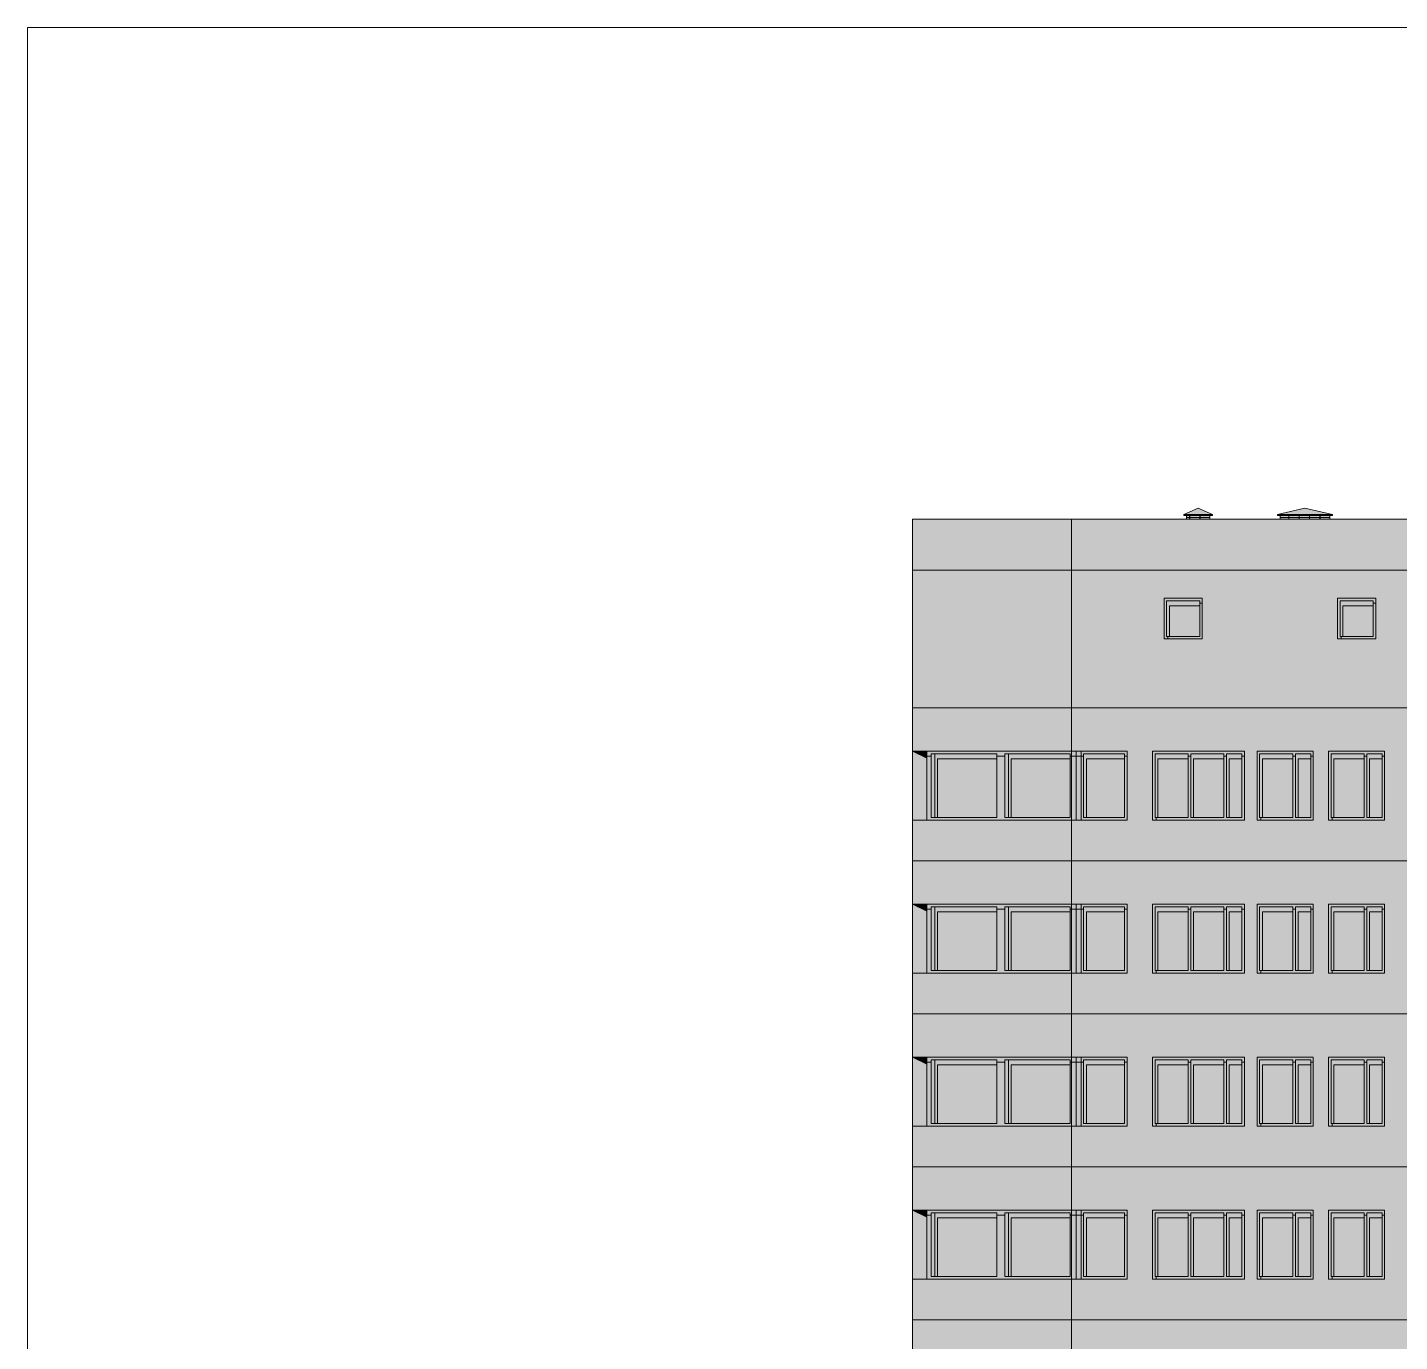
# Model space of a CAD drawing. Header units: millimetres. Extents: x 145836 to 266027, y 108786 to 206069.
# Drawn here: x 145836 to 159283, y 193187 to 206069 of the extents above; entities that cross this region are included whole.
import ezdxf

# ---------------------------------------------------------------- set-up
doc = ezdxf.new("R2010")
doc.units = ezdxf.units.MM
doc.layers.get('0').update_dxf_attribs({"color": 250})
doc.layers.add('hatch1', color=7, linetype='Continuous')

msp = doc.modelspace()

# ---------------------------------------------------------------- hatches: boundary and pattern name
at = {"lineweight": 13}
for color, points in [(253, [(157170, 201294), (157450, 201294), (157310, 201358)]), (253, [(158625, 201293), (158355, 201358), (158088, 201293)]), (253, [(156975, 200474), (156975, 200074), (157012, 200074), (157012, 200099), (157000, 200099), (157000, 200449), (157325, 200449), (157325, 200424), (157350, 200424), (157350, 200474)]), (255, [(157350, 200424), (157325, 200424), (157325, 200099), (157012, 200099), (157012, 200074), (157350, 200074)]), (253, [(158675, 200474), (158675, 200074), (158712, 200074), (158712, 200099), (158700, 200099), (158700, 200449), (159025, 200449), (159025, 200424), (159050, 200424), (159050, 200474)]), (255, [(159025, 200099), (158712, 200099), (158712, 200074), (159050, 200074), (159050, 200424), (159025, 200424)]), (253, [(154694, 198949), (155335, 198949), (155335, 198924), (155414, 198924), (155414, 198949), (156056, 198949), (156056, 198924), (156113, 198924), (156113, 198974), (154650, 198974), (154650, 198924), (154694, 198924)]), (255, [(154650, 198299), (156113, 198299), (156113, 198924), (156056, 198924), (156056, 198324), (155414, 198324), (155414, 198924), (155335, 198924), (155335, 198324), (154694, 198324), (154694, 198924), (154650, 198924)]), (253, [(154694, 197449), (155335, 197449), (155335, 197424), (155414, 197424), (155414, 197449), (156056, 197449), (156056, 197424), (156113, 197424), (156113, 197474), (154650, 197474), (154650, 197424), (154694, 197424)]), (255, [(154650, 196799), (156113, 196799), (156113, 197424), (156056, 197424), (156056, 196824), (155414, 196824), (155414, 197424), (155335, 197424), (155335, 196824), (154694, 196824), (154694, 197424), (154650, 197424)]), (253, [(154694, 195949), (155335, 195949), (155335, 195924), (155414, 195924), (155414, 195949), (156056, 195949), (156056, 195924), (156113, 195924), (156113, 195974), (154650, 195974), (154650, 195924), (154694, 195924)]), (255, [(154650, 195299), (156113, 195299), (156113, 195924), (156056, 195924), (156056, 195324), (155414, 195324), (155414, 195924), (155335, 195924), (155335, 195324), (154694, 195324), (154694, 195924), (154650, 195924)]), (253, [(154694, 194449), (155335, 194449), (155335, 194424), (155414, 194424), (155414, 194449), (156056, 194449), (156056, 194424), (156113, 194424), (156113, 194474), (154650, 194474), (154650, 194424), (154694, 194424)]), (255, [(154650, 193799), (156113, 193799), (156113, 194424), (156056, 194424), (156056, 193824), (155414, 193824), (155414, 194424), (155335, 194424), (155335, 193824), (154694, 193824), (154694, 194424), (154650, 194424)])]:
    msp.add_hatch(color=color, dxfattribs=at).paths.add_polyline_path(points)
at = {"lineweight": 13, "true_color": 0x787878}
h = msp.add_hatch(color=8, dxfattribs=at)
h.paths.add_polyline_path([(157170, 201294), (157170, 201284), (157450, 201284), (157450, 201294)])
h.paths.add_polyline_path([(157199, 201264), (157195, 201267), (157195, 201249), (157425, 201249), (157425, 201264)])
at = {"lineweight": 13, "true_color": 0x5c5c5c}
for points in [[(157425, 201284), (157195, 201284), (157195, 201267), (157199, 201264), (157425, 201264)], [(158600, 201264), (158600, 201284), (158113, 201284), (158113, 201267), (158117, 201264)], [(154650, 198974), (154510, 198974), (154650, 198905)], [(154650, 197474), (154510, 197474), (154650, 197405)], [(154650, 195974), (154510, 195974), (154650, 195905)], [(154650, 194474), (154510, 194474), (154650, 194405)]]:
    msp.add_hatch(color=251, dxfattribs=at).paths.add_polyline_path(points)
at = {"lineweight": 13}
h = msp.add_hatch(dxfattribs=at)
h.set_pattern_fill('AR-B816C', color=256, scale=0.25, style=0)
h.set_pattern_definition([(0, (-4925.655, 265905.47), (50.8, 50.8), [99.21875, -2.38125]), (0, (-4976.455, 265907.853), (50.8, 50.8), [99.21875, -2.38125]), (90, (-4925.655, 265905.47), (-50.8, 50.8), [-53.18125, 48.41875]), (90, (-4928.036, 265905.47), (-50.8, 50.8), [-53.18125, 48.41875])])
h.paths.add_polyline_path([(157425, 201284), (157195, 201284), (157195, 201267), (157199, 201264), (157425, 201264)])
h.paths.add_polyline_path([(157425, 201264), (157199, 201264), (157195, 201267), (157195, 201249), (157425, 201249)])
at = {"lineweight": 13, "true_color": 0x787878}
for points in [[(158625, 201293), (158088, 201293), (158088, 201284), (158625, 201284)], [(158600, 201264), (158117, 201264), (158113, 201267), (158113, 201249), (158600, 201249)], [(154650, 198974), (154510, 198974), (154510, 198299), (154650, 198299)], [(154650, 197474), (154510, 197474), (154510, 196799), (154650, 196799)], [(154650, 195974), (154510, 195974), (154510, 195299), (154650, 195299)], [(154650, 194474), (154510, 194474), (154510, 193799), (154650, 193799)]]:
    msp.add_hatch(color=8, dxfattribs=at).paths.add_polyline_path(points)
at = {"lineweight": 13}
h = msp.add_hatch(dxfattribs=at)
h.set_pattern_fill('AR-B816C', color=256, scale=0.25, style=0)
h.set_pattern_definition([(0, (-9339.62, 265101.4), (50.8, 50.8), [99.21875, -2.38125]), (0, (-9390.42, 265103.78), (50.8, 50.8), [99.21875, -2.38125]), (90, (-9339.62, 265101.4), (-50.8, 50.8), [-53.18125, 48.41875]), (90, (-9342, 265101.4), (-50.8, 50.8), [-53.18125, 48.41875])])
h.paths.add_polyline_path([(158600, 201284), (158113, 201284), (158113, 201267), (158117, 201264), (158600, 201264)])
h.paths.add_polyline_path([(158600, 201264), (158117, 201264), (158113, 201267), (158113, 201249), (158600, 201249)])
at = {"lineweight": 13, "true_color": 0x5c6d75}
for points in [[(157325, 200399), (157325, 200449), (157000, 200449), (157000, 200099), (157027, 200099), (157027, 200399)], [(158700, 200449), (158700, 200099), (158727, 200099), (158727, 200399), (159025, 200399), (159025, 200449)], [(155335, 198899), (155335, 198949), (154729, 198949), (154729, 198324), (154756, 198324), (154756, 198899)], [(155335, 197399), (155335, 197449), (154729, 197449), (154729, 196824), (154756, 196824), (154756, 197399)], [(155335, 195899), (155335, 195949), (154729, 195949), (154729, 195324), (154756, 195324), (154756, 195899)], [(155335, 194399), (155335, 194449), (154729, 194449), (154729, 193824), (154756, 193824), (154756, 194399)]]:
    msp.add_hatch(color=147, dxfattribs=at).paths.add_polyline_path(points)
at = {"lineweight": 13, "true_color": 0x70858f}
h = msp.add_hatch(color=8, dxfattribs=at)
h.paths.add_polyline_path([(158727, 200399), (158727, 200099), (159025, 200099), (159025, 200399)])
h.paths.add_polyline_path([(157027, 200399), (157027, 200099), (157325, 200099), (157325, 200399)])
at = {"lineweight": 13, "true_color": 0x787878}
h = msp.add_hatch(color=8, dxfattribs=at)
h.paths.add_polyline_path([(154729, 198949), (154694, 198949), (154694, 198324), (154729, 198324)])
h.paths.add_polyline_path([(155450, 198949), (155414, 198949), (155414, 198324), (155450, 198324)])
at = {"lineweight": 13, "true_color": 0x70858f}
h = msp.add_hatch(color=8, dxfattribs=at)
h.paths.add_polyline_path([(154756, 198899), (154756, 198324), (155335, 198324), (155335, 198899)])
h.paths.add_polyline_path([(155477, 198324), (156056, 198324), (156056, 198899), (155477, 198899)])
at = {"lineweight": 13, "true_color": 0x5c6d75}
h = msp.add_hatch(color=147, dxfattribs=at)
h.paths.add_polyline_path([(156587, 198899), (156587, 198949), (156187, 198949), (156187, 198324), (156214, 198324), (156214, 198899)])
h.paths.add_polyline_path([(156056, 198899), (156056, 198949), (155450, 198949), (155450, 198324), (155477, 198324), (155477, 198899)])
at = {"lineweight": 13}
h = msp.add_hatch(color=253, dxfattribs=at)
h.paths.add_polyline_path([(156113, 198974), (156113, 198924), (156162, 198924), (156162, 198974)])
h.paths.add_polyline_path([(156187, 198949), (156587, 198949), (156587, 198924), (156612, 198924), (156612, 198974), (156162, 198974), (156162, 198924), (156187, 198924)])
h = msp.add_hatch(color=255, dxfattribs=at)
h.paths.add_polyline_path([(156187, 198924), (156162, 198924), (156162, 198299), (156612, 198299), (156612, 198924), (156587, 198924), (156587, 198324), (156187, 198324)])
h.paths.add_polyline_path([(156162, 198924), (156113, 198924), (156113, 198299), (156162, 198299)])
at = {"lineweight": 13, "true_color": 0x70858f}
for points in [[(156587, 198899), (156214, 198899), (156214, 198324), (156587, 198324)], [(156587, 197399), (156214, 197399), (156214, 196824), (156587, 196824)], [(156587, 195899), (156214, 195899), (156214, 195324), (156587, 195324)], [(156587, 194399), (156214, 194399), (156214, 193824), (156587, 193824)]]:
    msp.add_hatch(color=8, dxfattribs=at).paths.add_polyline_path(points)
at = {"lineweight": 13}
h = msp.add_hatch(color=253, dxfattribs=at)
h.dxf.hatch_style = 1
h.paths.add_polyline_path([(157762, 198974), (156862, 198974), (156862, 198299), (156899, 198299), (156899, 198324), (156887, 198324), (156887, 198949), (157212, 198949), (157212, 198924), (157237, 198924), (157237, 198949), (157562, 198949), (157562, 198924), (157587, 198924), (157587, 198949), (157737, 198949), (157737, 198924), (157762, 198924)])
at = {"lineweight": 13, "true_color": 0x5c6d75}
h = msp.add_hatch(color=147, dxfattribs=at)
h.dxf.hatch_style = 1
h.paths.add_polyline_path([(157212, 198899), (157212, 198949), (156887, 198949), (156887, 198324), (156914, 198324), (156914, 198899)])
h.paths.add_polyline_path([(157562, 198899), (157562, 198949), (157237, 198949), (157237, 198324), (157264, 198324), (157264, 198899)])
h.paths.add_polyline_path([(157737, 198899), (157737, 198949), (157587, 198949), (157587, 198324), (157614, 198324), (157614, 198899)])
at = {"lineweight": 13}
h = msp.add_hatch(color=255, dxfattribs=at)
h.dxf.hatch_style = 1
h.paths.add_polyline_path([(157762, 198924), (157737, 198924), (157737, 198324), (157587, 198324), (157587, 198924), (157562, 198924), (157562, 198324), (157237, 198324), (157237, 198924), (157212, 198924), (157212, 198324), (156899, 198324), (156899, 198299), (157762, 198299)])
at = {"lineweight": 13, "true_color": 0x70858f}
h = msp.add_hatch(color=8, dxfattribs=at)
h.dxf.hatch_style = 1
h.paths.add_polyline_path([(157212, 198899), (156914, 198899), (156914, 198324), (157212, 198324)])
h.paths.add_polyline_path([(157264, 198324), (157562, 198324), (157562, 198899), (157264, 198899)])
h.paths.add_polyline_path([(157737, 198899), (157614, 198899), (157614, 198324), (157737, 198324)])
at = {"lineweight": 13}
h = msp.add_hatch(color=253, dxfattribs=at)
h.paths.add_polyline_path([(157887, 198299), (157924, 198299), (157924, 198324), (157912, 198324), (157912, 198949), (158237, 198949), (158237, 198924), (158262, 198924), (158262, 198949), (158412, 198949), (158412, 198924), (158437, 198924), (158437, 198974), (157887, 198974)])
h.paths.add_polyline_path([(158587, 198299), (158624, 198299), (158624, 198324), (158612, 198324), (158612, 198949), (158937, 198949), (158937, 198924), (158962, 198924), (158962, 198949), (159112, 198949), (159112, 198924), (159137, 198924), (159137, 198974), (158587, 198974)])
at = {"lineweight": 13, "true_color": 0x5c6d75}
h = msp.add_hatch(color=147, dxfattribs=at)
h.paths.add_polyline_path([(157912, 198949), (157912, 198324), (157939, 198324), (157939, 198899), (158237, 198899), (158237, 198949)])
h.paths.add_polyline_path([(158262, 198949), (158262, 198324), (158289, 198324), (158289, 198899), (158412, 198899), (158412, 198949)])
at = {"lineweight": 13}
h = msp.add_hatch(color=255, dxfattribs=at)
h.paths.add_polyline_path([(158412, 198324), (158262, 198324), (158262, 198924), (158237, 198924), (158237, 198324), (157924, 198324), (157924, 198299), (158437, 198299), (158437, 198924), (158412, 198924)])
h.paths.add_polyline_path([(159137, 198924), (159112, 198924), (159112, 198324), (158962, 198324), (158962, 198924), (158937, 198924), (158937, 198324), (158624, 198324), (158624, 198299), (159137, 198299)])
at = {"lineweight": 13, "true_color": 0x70858f}
h = msp.add_hatch(color=8, dxfattribs=at)
h.paths.add_polyline_path([(158937, 198899), (158639, 198899), (158639, 198324), (158937, 198324)])
h.paths.add_polyline_path([(158989, 198324), (159112, 198324), (159112, 198899), (158989, 198899)])
h.paths.add_polyline_path([(158412, 198899), (158289, 198899), (158289, 198324), (158412, 198324)])
h.paths.add_polyline_path([(158237, 198899), (157939, 198899), (157939, 198324), (158237, 198324)])
at = {"lineweight": 13, "true_color": 0x5c6d75}
h = msp.add_hatch(color=147, dxfattribs=at)
h.paths.add_polyline_path([(158937, 198899), (158937, 198949), (158612, 198949), (158612, 198324), (158639, 198324), (158639, 198899)])
h.paths.add_polyline_path([(159112, 198899), (159112, 198949), (158962, 198949), (158962, 198324), (158989, 198324), (158989, 198899)])
at = {"lineweight": 13, "true_color": 0x787878}
h = msp.add_hatch(color=8, dxfattribs=at)
h.paths.add_polyline_path([(154729, 197449), (154694, 197449), (154694, 196824), (154729, 196824)])
h.paths.add_polyline_path([(155450, 197449), (155414, 197449), (155414, 196824), (155450, 196824)])
at = {"lineweight": 13, "true_color": 0x5c6d75}
h = msp.add_hatch(color=147, dxfattribs=at)
h.paths.add_polyline_path([(156587, 197399), (156587, 197449), (156187, 197449), (156187, 196824), (156214, 196824), (156214, 197399)])
h.paths.add_polyline_path([(156056, 197399), (156056, 197449), (155450, 197449), (155450, 196824), (155477, 196824), (155477, 197399)])
at = {"lineweight": 13}
h = msp.add_hatch(color=253, dxfattribs=at)
h.paths.add_polyline_path([(156113, 197474), (156113, 197424), (156162, 197424), (156162, 197474)])
h.paths.add_polyline_path([(156187, 197449), (156587, 197449), (156587, 197424), (156612, 197424), (156612, 197474), (156162, 197474), (156162, 197424), (156187, 197424)])
h = msp.add_hatch(color=255, dxfattribs=at)
h.paths.add_polyline_path([(156187, 197424), (156162, 197424), (156162, 196799), (156612, 196799), (156612, 197424), (156587, 197424), (156587, 196824), (156187, 196824)])
h.paths.add_polyline_path([(156162, 197424), (156113, 197424), (156113, 196799), (156162, 196799)])
h = msp.add_hatch(color=253, dxfattribs=at)
h.dxf.hatch_style = 1
h.paths.add_polyline_path([(157762, 197474), (156862, 197474), (156862, 196799), (156899, 196799), (156899, 196824), (156887, 196824), (156887, 197449), (157212, 197449), (157212, 197424), (157237, 197424), (157237, 197449), (157562, 197449), (157562, 197424), (157587, 197424), (157587, 197449), (157737, 197449), (157737, 197424), (157762, 197424)])
at = {"lineweight": 13, "true_color": 0x5c6d75}
h = msp.add_hatch(color=147, dxfattribs=at)
h.dxf.hatch_style = 1
h.paths.add_polyline_path([(157212, 197399), (157212, 197449), (156887, 197449), (156887, 196824), (156914, 196824), (156914, 197399)])
h.paths.add_polyline_path([(157562, 197399), (157562, 197449), (157237, 197449), (157237, 196824), (157264, 196824), (157264, 197399)])
h.paths.add_polyline_path([(157737, 197399), (157737, 197449), (157587, 197449), (157587, 196824), (157614, 196824), (157614, 197399)])
at = {"lineweight": 13}
h = msp.add_hatch(color=255, dxfattribs=at)
h.dxf.hatch_style = 1
h.paths.add_polyline_path([(157762, 197424), (157737, 197424), (157737, 196824), (157587, 196824), (157587, 197424), (157562, 197424), (157562, 196824), (157237, 196824), (157237, 197424), (157212, 197424), (157212, 196824), (156899, 196824), (156899, 196799), (157762, 196799)])
h = msp.add_hatch(color=253, dxfattribs=at)
h.paths.add_polyline_path([(157887, 196799), (157924, 196799), (157924, 196824), (157912, 196824), (157912, 197449), (158237, 197449), (158237, 197424), (158262, 197424), (158262, 197449), (158412, 197449), (158412, 197424), (158437, 197424), (158437, 197474), (157887, 197474)])
h.paths.add_polyline_path([(158587, 196799), (158624, 196799), (158624, 196824), (158612, 196824), (158612, 197449), (158937, 197449), (158937, 197424), (158962, 197424), (158962, 197449), (159112, 197449), (159112, 197424), (159137, 197424), (159137, 197474), (158587, 197474)])
at = {"lineweight": 13, "true_color": 0x5c6d75}
h = msp.add_hatch(color=147, dxfattribs=at)
h.paths.add_polyline_path([(157912, 197449), (157912, 196824), (157939, 196824), (157939, 197399), (158237, 197399), (158237, 197449)])
h.paths.add_polyline_path([(158262, 197449), (158262, 196824), (158289, 196824), (158289, 197399), (158412, 197399), (158412, 197449)])
at = {"lineweight": 13}
h = msp.add_hatch(color=255, dxfattribs=at)
h.paths.add_polyline_path([(158412, 196824), (158262, 196824), (158262, 197424), (158237, 197424), (158237, 196824), (157924, 196824), (157924, 196799), (158437, 196799), (158437, 197424), (158412, 197424)])
h.paths.add_polyline_path([(159137, 197424), (159112, 197424), (159112, 196824), (158962, 196824), (158962, 197424), (158937, 197424), (158937, 196824), (158624, 196824), (158624, 196799), (159137, 196799)])
at = {"lineweight": 13, "true_color": 0x5c6d75}
h = msp.add_hatch(color=147, dxfattribs=at)
h.paths.add_polyline_path([(158937, 197399), (158937, 197449), (158612, 197449), (158612, 196824), (158639, 196824), (158639, 197399)])
h.paths.add_polyline_path([(159112, 197399), (159112, 197449), (158962, 197449), (158962, 196824), (158989, 196824), (158989, 197399)])
at = {"lineweight": 13, "true_color": 0x70858f}
h = msp.add_hatch(color=8, dxfattribs=at)
h.paths.add_polyline_path([(154756, 197399), (154756, 196824), (155335, 196824), (155335, 197399)])
h.paths.add_polyline_path([(155477, 196824), (156056, 196824), (156056, 197399), (155477, 197399)])
h = msp.add_hatch(color=8, dxfattribs=at)
h.dxf.hatch_style = 1
h.paths.add_polyline_path([(157212, 197399), (156914, 197399), (156914, 196824), (157212, 196824)])
h.paths.add_polyline_path([(157264, 196824), (157562, 196824), (157562, 197399), (157264, 197399)])
h.paths.add_polyline_path([(157737, 197399), (157614, 197399), (157614, 196824), (157737, 196824)])
h = msp.add_hatch(color=8, dxfattribs=at)
h.paths.add_polyline_path([(158937, 197399), (158639, 197399), (158639, 196824), (158937, 196824)])
h.paths.add_polyline_path([(158989, 196824), (159112, 196824), (159112, 197399), (158989, 197399)])
h.paths.add_polyline_path([(158412, 197399), (158289, 197399), (158289, 196824), (158412, 196824)])
h.paths.add_polyline_path([(158237, 197399), (157939, 197399), (157939, 196824), (158237, 196824)])
at = {"lineweight": 13, "true_color": 0x787878}
h = msp.add_hatch(color=8, dxfattribs=at)
h.paths.add_polyline_path([(154729, 195949), (154694, 195949), (154694, 195324), (154729, 195324)])
h.paths.add_polyline_path([(155450, 195949), (155414, 195949), (155414, 195324), (155450, 195324)])
at = {"lineweight": 13, "true_color": 0x5c6d75}
h = msp.add_hatch(color=147, dxfattribs=at)
h.paths.add_polyline_path([(156587, 195899), (156587, 195949), (156187, 195949), (156187, 195324), (156214, 195324), (156214, 195899)])
h.paths.add_polyline_path([(156056, 195899), (156056, 195949), (155450, 195949), (155450, 195324), (155477, 195324), (155477, 195899)])
at = {"lineweight": 13}
h = msp.add_hatch(color=253, dxfattribs=at)
h.paths.add_polyline_path([(156113, 195974), (156113, 195924), (156162, 195924), (156162, 195974)])
h.paths.add_polyline_path([(156187, 195949), (156587, 195949), (156587, 195924), (156612, 195924), (156612, 195974), (156162, 195974), (156162, 195924), (156187, 195924)])
h = msp.add_hatch(color=253, dxfattribs=at)
h.dxf.hatch_style = 1
h.paths.add_polyline_path([(157762, 195974), (156862, 195974), (156862, 195299), (156899, 195299), (156899, 195324), (156887, 195324), (156887, 195949), (157212, 195949), (157212, 195924), (157237, 195924), (157237, 195949), (157562, 195949), (157562, 195924), (157587, 195924), (157587, 195949), (157737, 195949), (157737, 195924), (157762, 195924)])
at = {"lineweight": 13, "true_color": 0x5c6d75}
h = msp.add_hatch(color=147, dxfattribs=at)
h.dxf.hatch_style = 1
h.paths.add_polyline_path([(157212, 195899), (157212, 195949), (156887, 195949), (156887, 195324), (156914, 195324), (156914, 195899)])
h.paths.add_polyline_path([(157562, 195899), (157562, 195949), (157237, 195949), (157237, 195324), (157264, 195324), (157264, 195899)])
h.paths.add_polyline_path([(157737, 195899), (157737, 195949), (157587, 195949), (157587, 195324), (157614, 195324), (157614, 195899)])
at = {"lineweight": 13}
h = msp.add_hatch(color=253, dxfattribs=at)
h.paths.add_polyline_path([(157887, 195299), (157924, 195299), (157924, 195324), (157912, 195324), (157912, 195949), (158237, 195949), (158237, 195924), (158262, 195924), (158262, 195949), (158412, 195949), (158412, 195924), (158437, 195924), (158437, 195974), (157887, 195974)])
h.paths.add_polyline_path([(158587, 195299), (158624, 195299), (158624, 195324), (158612, 195324), (158612, 195949), (158937, 195949), (158937, 195924), (158962, 195924), (158962, 195949), (159112, 195949), (159112, 195924), (159137, 195924), (159137, 195974), (158587, 195974)])
at = {"lineweight": 13, "true_color": 0x5c6d75}
h = msp.add_hatch(color=147, dxfattribs=at)
h.paths.add_polyline_path([(157912, 195949), (157912, 195324), (157939, 195324), (157939, 195899), (158237, 195899), (158237, 195949)])
h.paths.add_polyline_path([(158262, 195949), (158262, 195324), (158289, 195324), (158289, 195899), (158412, 195899), (158412, 195949)])
h = msp.add_hatch(color=147, dxfattribs=at)
h.paths.add_polyline_path([(158937, 195899), (158937, 195949), (158612, 195949), (158612, 195324), (158639, 195324), (158639, 195899)])
h.paths.add_polyline_path([(159112, 195899), (159112, 195949), (158962, 195949), (158962, 195324), (158989, 195324), (158989, 195899)])
at = {"lineweight": 13, "true_color": 0x70858f}
h = msp.add_hatch(color=8, dxfattribs=at)
h.paths.add_polyline_path([(154756, 195899), (154756, 195324), (155335, 195324), (155335, 195899)])
h.paths.add_polyline_path([(155477, 195324), (156056, 195324), (156056, 195899), (155477, 195899)])
at = {"lineweight": 13}
h = msp.add_hatch(color=255, dxfattribs=at)
h.paths.add_polyline_path([(156187, 195924), (156162, 195924), (156162, 195299), (156612, 195299), (156612, 195924), (156587, 195924), (156587, 195324), (156187, 195324)])
h.paths.add_polyline_path([(156162, 195924), (156113, 195924), (156113, 195299), (156162, 195299)])
h = msp.add_hatch(color=255, dxfattribs=at)
h.dxf.hatch_style = 1
h.paths.add_polyline_path([(157762, 195924), (157737, 195924), (157737, 195324), (157587, 195324), (157587, 195924), (157562, 195924), (157562, 195324), (157237, 195324), (157237, 195924), (157212, 195924), (157212, 195324), (156899, 195324), (156899, 195299), (157762, 195299)])
at = {"lineweight": 13, "true_color": 0x70858f}
h = msp.add_hatch(color=8, dxfattribs=at)
h.dxf.hatch_style = 1
h.paths.add_polyline_path([(157212, 195899), (156914, 195899), (156914, 195324), (157212, 195324)])
h.paths.add_polyline_path([(157264, 195324), (157562, 195324), (157562, 195899), (157264, 195899)])
h.paths.add_polyline_path([(157737, 195899), (157614, 195899), (157614, 195324), (157737, 195324)])
at = {"lineweight": 13}
h = msp.add_hatch(color=255, dxfattribs=at)
h.paths.add_polyline_path([(158412, 195324), (158262, 195324), (158262, 195924), (158237, 195924), (158237, 195324), (157924, 195324), (157924, 195299), (158437, 195299), (158437, 195924), (158412, 195924)])
h.paths.add_polyline_path([(159137, 195924), (159112, 195924), (159112, 195324), (158962, 195324), (158962, 195924), (158937, 195924), (158937, 195324), (158624, 195324), (158624, 195299), (159137, 195299)])
at = {"lineweight": 13, "true_color": 0x70858f}
h = msp.add_hatch(color=8, dxfattribs=at)
h.paths.add_polyline_path([(158937, 195899), (158639, 195899), (158639, 195324), (158937, 195324)])
h.paths.add_polyline_path([(158989, 195324), (159112, 195324), (159112, 195899), (158989, 195899)])
h.paths.add_polyline_path([(158412, 195899), (158289, 195899), (158289, 195324), (158412, 195324)])
h.paths.add_polyline_path([(158237, 195899), (157939, 195899), (157939, 195324), (158237, 195324)])
at = {"lineweight": 13, "true_color": 0x787878}
h = msp.add_hatch(color=8, dxfattribs=at)
h.paths.add_polyline_path([(154729, 194449), (154694, 194449), (154694, 193824), (154729, 193824)])
h.paths.add_polyline_path([(155450, 194449), (155414, 194449), (155414, 193824), (155450, 193824)])
at = {"lineweight": 13, "true_color": 0x5c6d75}
h = msp.add_hatch(color=147, dxfattribs=at)
h.paths.add_polyline_path([(156587, 194399), (156587, 194449), (156187, 194449), (156187, 193824), (156214, 193824), (156214, 194399)])
h.paths.add_polyline_path([(156056, 194399), (156056, 194449), (155450, 194449), (155450, 193824), (155477, 193824), (155477, 194399)])
at = {"lineweight": 13}
h = msp.add_hatch(color=253, dxfattribs=at)
h.paths.add_polyline_path([(156113, 194474), (156113, 194424), (156162, 194424), (156162, 194474)])
h.paths.add_polyline_path([(156187, 194449), (156587, 194449), (156587, 194424), (156612, 194424), (156612, 194474), (156162, 194474), (156162, 194424), (156187, 194424)])
h = msp.add_hatch(color=253, dxfattribs=at)
h.dxf.hatch_style = 1
h.paths.add_polyline_path([(157762, 194474), (156862, 194474), (156862, 193799), (156899, 193799), (156899, 193824), (156887, 193824), (156887, 194449), (157212, 194449), (157212, 194424), (157237, 194424), (157237, 194449), (157562, 194449), (157562, 194424), (157587, 194424), (157587, 194449), (157737, 194449), (157737, 194424), (157762, 194424)])
at = {"lineweight": 13, "true_color": 0x5c6d75}
h = msp.add_hatch(color=147, dxfattribs=at)
h.dxf.hatch_style = 1
h.paths.add_polyline_path([(157212, 194399), (157212, 194449), (156887, 194449), (156887, 193824), (156914, 193824), (156914, 194399)])
h.paths.add_polyline_path([(157562, 194399), (157562, 194449), (157237, 194449), (157237, 193824), (157264, 193824), (157264, 194399)])
h.paths.add_polyline_path([(157737, 194399), (157737, 194449), (157587, 194449), (157587, 193824), (157614, 193824), (157614, 194399)])
at = {"lineweight": 13}
h = msp.add_hatch(color=253, dxfattribs=at)
h.paths.add_polyline_path([(157887, 193799), (157924, 193799), (157924, 193824), (157912, 193824), (157912, 194449), (158237, 194449), (158237, 194424), (158262, 194424), (158262, 194449), (158412, 194449), (158412, 194424), (158437, 194424), (158437, 194474), (157887, 194474)])
h.paths.add_polyline_path([(158587, 193799), (158624, 193799), (158624, 193824), (158612, 193824), (158612, 194449), (158937, 194449), (158937, 194424), (158962, 194424), (158962, 194449), (159112, 194449), (159112, 194424), (159137, 194424), (159137, 194474), (158587, 194474)])
at = {"lineweight": 13, "true_color": 0x5c6d75}
h = msp.add_hatch(color=147, dxfattribs=at)
h.paths.add_polyline_path([(157912, 194449), (157912, 193824), (157939, 193824), (157939, 194399), (158237, 194399), (158237, 194449)])
h.paths.add_polyline_path([(158262, 194449), (158262, 193824), (158289, 193824), (158289, 194399), (158412, 194399), (158412, 194449)])
h = msp.add_hatch(color=147, dxfattribs=at)
h.paths.add_polyline_path([(158937, 194399), (158937, 194449), (158612, 194449), (158612, 193824), (158639, 193824), (158639, 194399)])
h.paths.add_polyline_path([(159112, 194399), (159112, 194449), (158962, 194449), (158962, 193824), (158989, 193824), (158989, 194399)])
at = {"lineweight": 13, "true_color": 0x70858f}
h = msp.add_hatch(color=8, dxfattribs=at)
h.paths.add_polyline_path([(154756, 194399), (154756, 193824), (155335, 193824), (155335, 194399)])
h.paths.add_polyline_path([(155477, 193824), (156056, 193824), (156056, 194399), (155477, 194399)])
at = {"lineweight": 13}
h = msp.add_hatch(color=255, dxfattribs=at)
h.paths.add_polyline_path([(156187, 194424), (156162, 194424), (156162, 193799), (156612, 193799), (156612, 194424), (156587, 194424), (156587, 193824), (156187, 193824)])
h.paths.add_polyline_path([(156162, 194424), (156113, 194424), (156113, 193799), (156162, 193799)])
h = msp.add_hatch(color=255, dxfattribs=at)
h.dxf.hatch_style = 1
h.paths.add_polyline_path([(157762, 194424), (157737, 194424), (157737, 193824), (157587, 193824), (157587, 194424), (157562, 194424), (157562, 193824), (157237, 193824), (157237, 194424), (157212, 194424), (157212, 193824), (156899, 193824), (156899, 193799), (157762, 193799)])
at = {"lineweight": 13, "true_color": 0x70858f}
h = msp.add_hatch(color=8, dxfattribs=at)
h.dxf.hatch_style = 1
h.paths.add_polyline_path([(157212, 194399), (156914, 194399), (156914, 193824), (157212, 193824)])
h.paths.add_polyline_path([(157264, 193824), (157562, 193824), (157562, 194399), (157264, 194399)])
h.paths.add_polyline_path([(157737, 194399), (157614, 194399), (157614, 193824), (157737, 193824)])
at = {"lineweight": 13}
h = msp.add_hatch(color=255, dxfattribs=at)
h.paths.add_polyline_path([(158412, 193824), (158262, 193824), (158262, 194424), (158237, 194424), (158237, 193824), (157924, 193824), (157924, 193799), (158437, 193799), (158437, 194424), (158412, 194424)])
h.paths.add_polyline_path([(159137, 194424), (159112, 194424), (159112, 193824), (158962, 193824), (158962, 194424), (158937, 194424), (158937, 193824), (158624, 193824), (158624, 193799), (159137, 193799)])
at = {"lineweight": 13, "true_color": 0x70858f}
h = msp.add_hatch(color=8, dxfattribs=at)
h.paths.add_polyline_path([(158937, 194399), (158639, 194399), (158639, 193824), (158937, 193824)])
h.paths.add_polyline_path([(158989, 193824), (159112, 193824), (159112, 194399), (158989, 194399)])
h.paths.add_polyline_path([(158412, 194399), (158289, 194399), (158289, 193824), (158412, 193824)])
h.paths.add_polyline_path([(158237, 194399), (157939, 194399), (157939, 193824), (158237, 193824)])
at = {"layer": 'hatch1', "lineweight": 13, "true_color": 0xf6eec1}
h = msp.add_hatch(color=254, dxfattribs=at)
h.dxf.hatch_style = 1
h.paths.add_polyline_path([(156067, 200749), (156067, 201249), (154510, 201249), (154510, 200749)])
at = {"layer": 'hatch1', "lineweight": 13, "true_color": 0xf1e5a2}
h = msp.add_hatch(color=41, dxfattribs=at)
h.paths.add_polyline_path([(159552, 200749), (159552, 201249), (156067, 201249), (156067, 200749)])
h.paths.add_polyline_path([(163197, 201249), (163197, 200749), (166682, 200749), (166682, 201249)])
at = {"layer": 'hatch1', "lineweight": 13, "true_color": 0xf6eec1}
h = msp.add_hatch(color=254, dxfattribs=at)
h.dxf.hatch_style = 1
h.paths.add_polyline_path([(154510, 200749), (154510, 199399), (156067, 199399), (156067, 200749)])
h.paths.add_polyline_path([(154510, 199399), (154510, 198974), (156067, 198974), (156067, 199399)])
h.paths.add_polyline_path([(154510, 198299), (154510, 197899), (156067, 197899), (156067, 198299)])
at = {"layer": 'hatch1', "lineweight": 13, "true_color": 0xf1e5a2}
h = msp.add_hatch(color=41, dxfattribs=at)
h.dxf.hatch_style = 1
h.paths.add_polyline_path([(159552, 199399), (159552, 200749), (156067, 200749), (156067, 199399)])
h.paths.add_polyline_path([(158675, 200074), (158675, 200474), (159050, 200474), (159050, 200074)], flags=16)
h.paths.add_polyline_path([(158700, 200099), (158700, 200449), (159025, 200449), (159025, 200099)], flags=0)
h = msp.add_hatch(color=41, dxfattribs=at)
h.dxf.hatch_style = 1
h.paths.add_polyline_path([(156067, 199399), (156067, 198974), (156612, 198974), (156612, 198299), (156067, 198299), (156067, 197899), (159552, 197899), (159552, 199399)])
h.paths.add_polyline_path([(159137, 198974), (159137, 198299), (158587, 198299), (158587, 198974)], flags=16)
h.paths.add_polyline_path([(158937, 198949), (159112, 198949), (159112, 198324), (158962, 198324), (158612, 198324), (158612, 198949)], flags=0)
h.paths.add_polyline_path([(158437, 198974), (158437, 198299), (157887, 198299), (157887, 198974)], flags=16)
h.paths.add_polyline_path([(158412, 198949), (158412, 198324), (158262, 198324), (157912, 198324), (157912, 198949), (158237, 198949)], flags=0)
h.paths.add_polyline_path([(157762, 198974), (157762, 198299), (156862, 198299), (156862, 198974)], flags=16)
h.paths.add_polyline_path([(157737, 198949), (157737, 198324), (157587, 198324), (157237, 198324), (156887, 198324), (156887, 198949), (157212, 198949), (157562, 198949)], flags=0)
at = {"layer": 'hatch1', "lineweight": 13, "true_color": 0xd2985b}
h = msp.add_hatch(color=33, dxfattribs=at)
h.dxf.hatch_style = 1
h.paths.add_polyline_path([(156067, 197474), (156067, 197899), (154510, 197899), (154510, 197474)])
h.paths.add_polyline_path([(156067, 196399), (156067, 196799), (154510, 196799), (154510, 196399)])
at = {"layer": 'hatch1', "lineweight": 13, "true_color": 0xc98238}
h = msp.add_hatch(color=23, dxfattribs=at)
h.dxf.hatch_style = 1
h.paths.add_polyline_path([(156067, 197899), (156067, 197474), (156612, 197474), (156612, 196799), (156067, 196799), (156067, 196399), (159552, 196399), (159552, 197899)])
h.paths.add_polyline_path([(158437, 197474), (158437, 196799), (157887, 196799), (157887, 197474)], flags=16)
h.paths.add_polyline_path([(158237, 197449), (158412, 197449), (158412, 196824), (158262, 196824), (157912, 196824), (157912, 197449)], flags=0)
h.paths.add_polyline_path([(157762, 197474), (157762, 196799), (156862, 196799), (156862, 197474)], flags=16)
h.paths.add_polyline_path([(157737, 197449), (157737, 196824), (157587, 196824), (157237, 196824), (156887, 196824), (156887, 197449), (157212, 197449), (157562, 197449)], flags=0)
h.paths.add_polyline_path([(158587, 197474), (159137, 197474), (159137, 196799), (158587, 196799)], flags=16)
h.paths.add_polyline_path([(158612, 197449), (158937, 197449), (159112, 197449), (159112, 196824), (158962, 196824), (158612, 196824)], flags=0)
at = {"layer": 'hatch1', "lineweight": 13, "true_color": 0xf6eec1}
h = msp.add_hatch(color=254, dxfattribs=at)
h.paths.add_polyline_path([(154510, 196399), (154510, 195974), (156067, 195974), (156067, 196399)])
h.paths.add_polyline_path([(154510, 195299), (154510, 194899), (156067, 194899), (156067, 195299)])
h.paths.add_polyline_path([(154510, 193399), (154510, 192974), (156067, 192974), (156067, 193399)])
at = {"layer": 'hatch1', "lineweight": 13, "true_color": 0xf1e5a2}
h = msp.add_hatch(color=41, dxfattribs=at)
h.dxf.hatch_style = 1
h.paths.add_polyline_path([(156067, 196399), (156067, 195974), (156612, 195974), (156612, 195299), (156067, 195299), (156067, 194899), (159552, 194899), (159552, 196399)])
h.paths.add_polyline_path([(158587, 195974), (159137, 195974), (159137, 195299), (158587, 195299)], flags=16)
h.paths.add_polyline_path([(158612, 195949), (158937, 195949), (159112, 195949), (159112, 195324), (158962, 195324), (158612, 195324)], flags=0)
h.paths.add_polyline_path([(158437, 195974), (158437, 195299), (157887, 195299), (157887, 195974)], flags=16)
h.paths.add_polyline_path([(158412, 195949), (158412, 195324), (158262, 195324), (157912, 195324), (157912, 195949), (158237, 195949)], flags=0)
h.paths.add_polyline_path([(157762, 195974), (157762, 195299), (156862, 195299), (156862, 195974)], flags=16)
h.paths.add_polyline_path([(157737, 195949), (157737, 195324), (157587, 195324), (157237, 195324), (156887, 195324), (156887, 195949), (157212, 195949), (157562, 195949)], flags=0)
at = {"layer": 'hatch1', "lineweight": 13, "true_color": 0xd2985b}
h = msp.add_hatch(color=33, dxfattribs=at)
h.dxf.hatch_style = 1
h.paths.add_polyline_path([(156067, 194474), (156067, 194899), (154510, 194899), (154510, 194474)])
h.paths.add_polyline_path([(156067, 193399), (156067, 193799), (154510, 193799), (154510, 193399)])
at = {"layer": 'hatch1', "lineweight": 13, "true_color": 0xc98238}
h = msp.add_hatch(color=23, dxfattribs=at)
h.dxf.hatch_style = 1
h.paths.add_polyline_path([(156067, 194899), (156067, 194474), (156612, 194474), (156612, 193799), (156067, 193799), (156067, 193399), (159552, 193399), (159552, 194899)])
h.paths.add_polyline_path([(158437, 194474), (158437, 193799), (157887, 193799), (157887, 194474)], flags=16)
h.paths.add_polyline_path([(158237, 194449), (158237, 194424), (158262, 194424), (158262, 194449), (158412, 194449), (158412, 193824), (158262, 193824), (158262, 194424), (158237, 194424), (158237, 193824), (157912, 193824), (157912, 194449)], flags=0)
h.paths.add_polyline_path([(157762, 194474), (157762, 193799), (156862, 193799), (156862, 194474)], flags=16)
h.paths.add_polyline_path([(157737, 194449), (157737, 193824), (157587, 193824), (157587, 194424), (157562, 194424), (157562, 193824), (157237, 193824), (157237, 194424), (157212, 194424), (157212, 193824), (156887, 193824), (156887, 194449), (157212, 194449), (157212, 194424), (157237, 194424), (157237, 194449), (157562, 194449), (157562, 194424), (157587, 194424), (157587, 194449)], flags=0)
h.paths.add_polyline_path([(158587, 194474), (159137, 194474), (159137, 193799), (158587, 193799)], flags=16)
h.paths.add_polyline_path([(158612, 194449), (158937, 194449), (158937, 194424), (158962, 194424), (158962, 194449), (159112, 194449), (159112, 193824), (158962, 193824), (158962, 194424), (158937, 194424), (158937, 193824), (158612, 193824)], flags=0)
at = {"layer": 'hatch1', "lineweight": 13, "true_color": 0xf1e5a2}
h = msp.add_hatch(color=41, dxfattribs=at)
h.dxf.hatch_style = 1
h.paths.add_polyline_path([(156067, 193399), (156067, 192974), (156612, 192974), (156612, 192299), (156067, 192299), (156067, 191899), (159552, 191899), (159552, 193399)])
h.paths.add_polyline_path([(157762, 192974), (157762, 192299), (156862, 192299), (156862, 192974)], flags=16)
h.paths.add_polyline_path([(157562, 192949), (157737, 192949), (157737, 192324), (157587, 192324), (157237, 192324), (156887, 192324), (156887, 192949), (157212, 192949)], flags=0)
h.paths.add_polyline_path([(157887, 192974), (158437, 192974), (158437, 192299), (157887, 192299)], flags=16)
h.paths.add_polyline_path([(157912, 192949), (158237, 192949), (158412, 192949), (158412, 192324), (158262, 192324), (157912, 192324)], flags=0)
h.paths.add_polyline_path([(158587, 192974), (159137, 192974), (159137, 192299), (158587, 192299)], flags=16)
h.paths.add_polyline_path([(158612, 192949), (158937, 192949), (159112, 192949), (159112, 192324), (158962, 192324), (158612, 192324)], flags=0)

# ---------------------------------------------------------------- linework, layer by layer
at = {"lineweight": 13}
for p, q in [((145836, 206069), (145836, 108786)), ((145836, 206069), (266027, 206069)), ((157170, 201294), (157310, 201358)), ((157310, 201358), (157450, 201294)), ((158355, 201358), (158088, 201293)), ((158355, 201358), (158625, 201293)), ((157170, 201294), (157170, 201284)), ((157170, 201294), (157450, 201294)), ((157170, 201284), (157450, 201284)), ((157195, 201284), (157195, 201249)), ((157195, 201284), (157195, 201249)), ((157425, 201284), (157425, 201249)), ((157450, 201294), (157450, 201284)), ((158088, 201293), (158088, 201284)), ((158088, 201293), (158625, 201293)), ((158088, 201284), (158625, 201284)), ((158113, 201284), (158113, 201249)), ((158113, 201284), (158113, 201249)), ((158113, 201249), (158600, 201249)), ((158600, 201284), (158600, 201249)), ((158625, 201293), (158625, 201284))]:
    msp.add_line(p, q, dxfattribs=at)
at = {"lineweight": 9}
msp.add_line((154510, 201249), (168240, 201249), dxfattribs=at)
at = {"lineweight": 20}
for p, q in [((154510, 168449), (154510, 201249)), ((156067, 167324), (156067, 201249)), ((168240, 200749), (154510, 200749)), ((156975, 200099), (156975, 200474)), ((156975, 200474), (156975, 200074)), ((156975, 200474), (157350, 200474)), ((157325, 200449), (157000, 200449)), ((157325, 200449), (157000, 200449)), ((157000, 200449), (157000, 200099)), ((157325, 200099), (157325, 200449)), ((157350, 200074), (157350, 200474)), ((157350, 200449), (157350, 200099)), ((158675, 200099), (158675, 200474)), ((159025, 200449), (158700, 200449)), ((159050, 200449), (159050, 200099)), ((157325, 200099), (157000, 200099)), ((156975, 200074), (157350, 200074)), ((168240, 199399), (154510, 199399)), ((156612, 198974), (154510, 198974)), ((156612, 198974), (154510, 198974)), ((154650, 198299), (154650, 198974)), ((155335, 198949), (154694, 198949)), ((154694, 198324), (154694, 198949)), ((154729, 198324), (154729, 198949)), ((155335, 198324), (155335, 198949)), ((156056, 198949), (155414, 198949)), ((155414, 198324), (155414, 198949)), ((155450, 198324), (155450, 198949)), ((156056, 198324), (156056, 198949)), ((156113, 198299), (156113, 198974)), ((156162, 198299), (156162, 198974)), ((156587, 198949), (156187, 198949)), ((156187, 198949), (156187, 198324)), ((156587, 198324), (156587, 198949)), ((156612, 198299), (156612, 198974)), ((156862, 198299), (156862, 198974)), ((157762, 198974), (156862, 198974)), ((157212, 198949), (156887, 198949)), ((156887, 198949), (156887, 198324)), ((157212, 198324), (157212, 198949)), ((157562, 198949), (157237, 198949)), ((157562, 198949), (157237, 198949)), ((157237, 198949), (157237, 198324)), ((157562, 198324), (157562, 198949)), ((157737, 198949), (157587, 198949)), ((157737, 198949), (157587, 198949)), ((157587, 198949), (157587, 198324)), ((157737, 198324), (157737, 198949)), ((157762, 198299), (157762, 198974)), ((157887, 198974), (158437, 198974)), ((157887, 198299), (157887, 198974)), ((158237, 198949), (157912, 198949)), ((158237, 198949), (157912, 198949)), ((157912, 198949), (157912, 198324)), ((158237, 198324), (158237, 198949)), ((158412, 198949), (158262, 198949)), ((158262, 198949), (158262, 198324)), ((158412, 198324), (158412, 198949)), ((158437, 198299), (158437, 198974)), ((158587, 198974), (159137, 198974)), ((158587, 198299), (158587, 198974)), ((158937, 198949), (158612, 198949)), ((158937, 198949), (158612, 198949)), ((158612, 198949), (158612, 198324)), ((158937, 198324), (158937, 198949)), ((159112, 198949), (158962, 198949)), ((158962, 198949), (158962, 198324)), ((159112, 198324), (159112, 198949)), ((159137, 198299), (159137, 198974)), ((156612, 198299), (154510, 198299)), ((156612, 198299), (154510, 198299)), ((155335, 198324), (154694, 198324)), ((156056, 198324), (155414, 198324)), ((156587, 198324), (156187, 198324)), ((157762, 198299), (156862, 198299)), ((157212, 198324), (156887, 198324)), ((157562, 198324), (157237, 198324)), ((157737, 198324), (157587, 198324)), ((157887, 198299), (158437, 198299)), ((158237, 198324), (157912, 198324)), ((158412, 198324), (158262, 198324)), ((158587, 198299), (159137, 198299)), ((158937, 198324), (158612, 198324)), ((159112, 198324), (158962, 198324)), ((168240, 197899), (154510, 197899)), ((156612, 197474), (154510, 197474)), ((156612, 197474), (154510, 197474)), ((154650, 196799), (154650, 197474)), ((155335, 197449), (154694, 197449)), ((154694, 196824), (154694, 197449)), ((154729, 196824), (154729, 197449)), ((155335, 196824), (155335, 197449)), ((156056, 197449), (155414, 197449)), ((155414, 196824), (155414, 197449)), ((155450, 196824), (155450, 197449)), ((156056, 196824), (156056, 197449)), ((156113, 196799), (156113, 197474)), ((156162, 196799), (156162, 197474)), ((156587, 197449), (156187, 197449)), ((156187, 197449), (156187, 196824)), ((156587, 196824), (156587, 197449)), ((156612, 196799), (156612, 197474)), ((156862, 196799), (156862, 197474)), ((157762, 197474), (156862, 197474)), ((157212, 197449), (156887, 197449)), ((156887, 197449), (156887, 196824)), ((157212, 196824), (157212, 197449)), ((157562, 197449), (157237, 197449)), ((157562, 197449), (157237, 197449)), ((157237, 197449), (157237, 196824)), ((157562, 196824), (157562, 197449)), ((157737, 197449), (157587, 197449)), ((157737, 197449), (157587, 197449)), ((157587, 197449), (157587, 196824)), ((157737, 196824), (157737, 197449)), ((157762, 196799), (157762, 197474)), ((157887, 197474), (158437, 197474)), ((157887, 196799), (157887, 197474)), ((158237, 197449), (157912, 197449)), ((158237, 197449), (157912, 197449)), ((157912, 197449), (157912, 196824)), ((158237, 196824), (158237, 197449)), ((158412, 197449), (158262, 197449)), ((158262, 197449), (158262, 196824)), ((158412, 196824), (158412, 197449)), ((158437, 196799), (158437, 197474)), ((158587, 197474), (159137, 197474)), ((158587, 196799), (158587, 197474)), ((158937, 197449), (158612, 197449)), ((158937, 197449), (158612, 197449)), ((158612, 197449), (158612, 196824)), ((158937, 196824), (158937, 197449)), ((159112, 197449), (158962, 197449)), ((158962, 197449), (158962, 196824)), ((159112, 196824), (159112, 197449)), ((159137, 196799), (159137, 197474)), ((156612, 196799), (154510, 196799)), ((156612, 196799), (154510, 196799)), ((155335, 196824), (154694, 196824)), ((156056, 196824), (155414, 196824)), ((156587, 196824), (156187, 196824)), ((157762, 196799), (156862, 196799)), ((157212, 196824), (156887, 196824)), ((157562, 196824), (157237, 196824)), ((157737, 196824), (157587, 196824)), ((157887, 196799), (158437, 196799)), ((158237, 196824), (157912, 196824)), ((158412, 196824), (158262, 196824)), ((158587, 196799), (159137, 196799)), ((158937, 196824), (158612, 196824)), ((159112, 196824), (158962, 196824)), ((168240, 196399), (154510, 196399)), ((156612, 195974), (154510, 195974)), ((156612, 195974), (154510, 195974)), ((154650, 195299), (154650, 195974)), ((155335, 195949), (154694, 195949)), ((154694, 195324), (154694, 195949)), ((154729, 195324), (154729, 195949)), ((155335, 195324), (155335, 195949)), ((156056, 195949), (155414, 195949)), ((155414, 195324), (155414, 195949)), ((155450, 195324), (155450, 195949)), ((156056, 195324), (156056, 195949)), ((156113, 195299), (156113, 195974)), ((156162, 195299), (156162, 195974)), ((156587, 195949), (156187, 195949)), ((156187, 195949), (156187, 195324)), ((156587, 195324), (156587, 195949)), ((156612, 195299), (156612, 195974)), ((156862, 195299), (156862, 195974)), ((157762, 195974), (156862, 195974)), ((157212, 195949), (156887, 195949)), ((156887, 195949), (156887, 195324)), ((157212, 195324), (157212, 195949)), ((157562, 195949), (157237, 195949)), ((157562, 195949), (157237, 195949)), ((157237, 195949), (157237, 195324)), ((157562, 195324), (157562, 195949)), ((157737, 195949), (157587, 195949)), ((157737, 195949), (157587, 195949)), ((157587, 195949), (157587, 195324)), ((157737, 195324), (157737, 195949)), ((157762, 195299), (157762, 195974)), ((157887, 195974), (158437, 195974)), ((157887, 195299), (157887, 195974)), ((158237, 195949), (157912, 195949)), ((158237, 195949), (157912, 195949)), ((157912, 195949), (157912, 195324)), ((158237, 195324), (158237, 195949)), ((158412, 195949), (158262, 195949)), ((158262, 195949), (158262, 195324)), ((158412, 195324), (158412, 195949)), ((158437, 195299), (158437, 195974)), ((158587, 195974), (159137, 195974)), ((158587, 195299), (158587, 195974)), ((158937, 195949), (158612, 195949)), ((158937, 195949), (158612, 195949)), ((158612, 195949), (158612, 195324)), ((158937, 195324), (158937, 195949)), ((159112, 195949), (158962, 195949)), ((158962, 195949), (158962, 195324)), ((159112, 195324), (159112, 195949)), ((159137, 195299), (159137, 195974)), ((156612, 195299), (154510, 195299)), ((156612, 195299), (154510, 195299)), ((155335, 195324), (154694, 195324)), ((156056, 195324), (155414, 195324)), ((156587, 195324), (156187, 195324)), ((157762, 195299), (156862, 195299)), ((157212, 195324), (156887, 195324)), ((157562, 195324), (157237, 195324)), ((157737, 195324), (157587, 195324)), ((157887, 195299), (158437, 195299)), ((158237, 195324), (157912, 195324)), ((158412, 195324), (158262, 195324)), ((158587, 195299), (159137, 195299)), ((158937, 195324), (158612, 195324)), ((159112, 195324), (158962, 195324)), ((168240, 194899), (154510, 194899)), ((156612, 194474), (154510, 194474)), ((156612, 194474), (154510, 194474)), ((154650, 193799), (154650, 194474)), ((155335, 194449), (154694, 194449)), ((154694, 193824), (154694, 194449)), ((154729, 193824), (154729, 194449)), ((155335, 193824), (155335, 194449)), ((156056, 194449), (155414, 194449)), ((155414, 193824), (155414, 194449)), ((155450, 193824), (155450, 194449)), ((156056, 193824), (156056, 194449)), ((156113, 193799), (156113, 194474)), ((156162, 193799), (156162, 194474)), ((156587, 194449), (156187, 194449)), ((156187, 194449), (156187, 193824)), ((156587, 193824), (156587, 194449)), ((156612, 193799), (156612, 194474)), ((156862, 193799), (156862, 194474)), ((157762, 194474), (156862, 194474)), ((157212, 194449), (156887, 194449)), ((156887, 194449), (156887, 193824)), ((157212, 193824), (157212, 194449)), ((157562, 194449), (157237, 194449)), ((157562, 194449), (157237, 194449)), ((157237, 194449), (157237, 193824)), ((157562, 193824), (157562, 194449)), ((157737, 194449), (157587, 194449)), ((157737, 194449), (157587, 194449)), ((157587, 194449), (157587, 193824)), ((157737, 193824), (157737, 194449)), ((157762, 193799), (157762, 194474)), ((157887, 194474), (158437, 194474)), ((157887, 193799), (157887, 194474)), ((158237, 194449), (157912, 194449)), ((158237, 194449), (157912, 194449)), ((157912, 194449), (157912, 193824)), ((158237, 193824), (158237, 194449)), ((158412, 194449), (158262, 194449)), ((158262, 194449), (158262, 193824)), ((158412, 193824), (158412, 194449)), ((158437, 193799), (158437, 194474)), ((158587, 194474), (159137, 194474)), ((158587, 193799), (158587, 194474)), ((158937, 194449), (158612, 194449)), ((158937, 194449), (158612, 194449)), ((158612, 194449), (158612, 193824)), ((158937, 193824), (158937, 194449)), ((159112, 194449), (158962, 194449)), ((158962, 194449), (158962, 193824)), ((159112, 193824), (159112, 194449)), ((159137, 193799), (159137, 194474)), ((156612, 193799), (154510, 193799)), ((156612, 193799), (154510, 193799)), ((155335, 193824), (154694, 193824)), ((156056, 193824), (155414, 193824)), ((156587, 193824), (156187, 193824)), ((157762, 193799), (156862, 193799)), ((157212, 193824), (156887, 193824)), ((157562, 193824), (157237, 193824)), ((157737, 193824), (157587, 193824)), ((157887, 193799), (158437, 193799)), ((158237, 193824), (157912, 193824)), ((158412, 193824), (158262, 193824)), ((158587, 193799), (159137, 193799)), ((158937, 193824), (158612, 193824)), ((159112, 193824), (158962, 193824)), ((168240, 193399), (154510, 193399))]:
    msp.add_line(p, q, dxfattribs=at)
at = {"color": 251, "lineweight": 13, "true_color": 0x5c5c5c}
for p, q in [((157195, 201267), (157199, 201264)), ((157199, 201264), (157425, 201264)), ((158113, 201267), (158117, 201264)), ((158117, 201264), (158600, 201264)), ((154510, 198974), (154650, 198905)), ((154510, 197474), (154650, 197405)), ((154510, 195974), (154650, 195905)), ((154510, 194474), (154650, 194405))]:
    msp.add_line(p, q, dxfattribs=at)
at = {"color": 147, "lineweight": 20, "true_color": 0x5c6d75}
for p, q in [((157027, 200399), (157325, 200399)), ((157027, 200399), (157027, 200099)), ((158727, 200399), (159025, 200399)), ((158727, 200399), (158727, 200099)), ((154756, 198899), (154756, 198324)), ((155335, 198899), (154756, 198899)), ((155477, 198899), (155477, 198324)), ((156056, 198899), (155477, 198899)), ((156587, 198899), (156214, 198899)), ((156214, 198899), (156214, 198324)), ((157212, 198899), (156914, 198899)), ((156914, 198899), (156914, 198324)), ((157562, 198899), (157264, 198899)), ((157264, 198899), (157264, 198324)), ((157737, 198899), (157614, 198899)), ((157614, 198899), (157614, 198324)), ((158237, 198899), (157939, 198899)), ((157939, 198899), (157939, 198324)), ((158412, 198899), (158289, 198899)), ((158289, 198899), (158289, 198324)), ((158937, 198899), (158639, 198899)), ((158639, 198899), (158639, 198324)), ((159112, 198899), (158989, 198899)), ((158989, 198899), (158989, 198324)), ((154756, 197399), (154756, 196824)), ((155335, 197399), (154756, 197399)), ((155477, 197399), (155477, 196824)), ((156056, 197399), (155477, 197399)), ((156587, 197399), (156214, 197399)), ((156214, 197399), (156214, 196824)), ((157212, 197399), (156914, 197399)), ((156914, 197399), (156914, 196824)), ((157562, 197399), (157264, 197399)), ((157264, 197399), (157264, 196824)), ((157737, 197399), (157614, 197399)), ((157614, 197399), (157614, 196824)), ((158237, 197399), (157939, 197399)), ((157939, 197399), (157939, 196824)), ((158412, 197399), (158289, 197399)), ((158289, 197399), (158289, 196824)), ((158937, 197399), (158639, 197399)), ((158639, 197399), (158639, 196824)), ((159112, 197399), (158989, 197399)), ((158989, 197399), (158989, 196824)), ((154756, 195899), (154756, 195324)), ((155335, 195899), (154756, 195899)), ((155477, 195899), (155477, 195324)), ((156056, 195899), (155477, 195899)), ((156587, 195899), (156214, 195899)), ((156214, 195899), (156214, 195324)), ((157212, 195899), (156914, 195899)), ((156914, 195899), (156914, 195324)), ((157562, 195899), (157264, 195899)), ((157264, 195899), (157264, 195324)), ((157737, 195899), (157614, 195899)), ((157614, 195899), (157614, 195324)), ((158237, 195899), (157939, 195899)), ((157939, 195899), (157939, 195324)), ((158412, 195899), (158289, 195899)), ((158289, 195899), (158289, 195324)), ((158937, 195899), (158639, 195899)), ((158639, 195899), (158639, 195324)), ((159112, 195899), (158989, 195899)), ((158989, 195899), (158989, 195324)), ((154756, 194399), (154756, 193824)), ((155335, 194399), (154756, 194399)), ((155477, 194399), (155477, 193824)), ((156056, 194399), (155477, 194399)), ((156587, 194399), (156214, 194399)), ((156214, 194399), (156214, 193824)), ((157212, 194399), (156914, 194399)), ((156914, 194399), (156914, 193824)), ((157562, 194399), (157264, 194399)), ((157264, 194399), (157264, 193824)), ((157737, 194399), (157614, 194399)), ((157614, 194399), (157614, 193824)), ((158237, 194399), (157939, 194399)), ((157939, 194399), (157939, 193824)), ((158412, 194399), (158289, 194399)), ((158289, 194399), (158289, 193824)), ((158937, 194399), (158639, 194399)), ((158639, 194399), (158639, 193824)), ((159112, 194399), (158989, 194399)), ((158989, 194399), (158989, 193824))]:
    msp.add_line(p, q, dxfattribs=at)
at = {"color": 253, "lineweight": 20}
for p, q in [((157325, 200424), (157350, 200424)), ((159025, 200424), (159050, 200424)), ((157012, 200099), (157012, 200074)), ((158712, 200099), (158712, 200074)), ((154694, 198924), (154650, 198924)), ((155414, 198924), (155335, 198924)), ((156187, 198924), (156056, 198924)), ((156612, 198924), (156587, 198924)), ((157237, 198924), (157212, 198924)), ((157587, 198924), (157562, 198924)), ((157762, 198924), (157737, 198924)), ((158262, 198924), (158237, 198924)), ((158437, 198924), (158412, 198924)), ((158962, 198924), (158937, 198924)), ((159137, 198924), (159112, 198924)), ((156899, 198324), (156899, 198299)), ((157924, 198324), (157924, 198299)), ((158624, 198324), (158624, 198299)), ((154694, 197424), (154650, 197424)), ((155414, 197424), (155335, 197424)), ((156187, 197424), (156056, 197424)), ((156612, 197424), (156587, 197424)), ((157237, 197424), (157212, 197424)), ((157587, 197424), (157562, 197424)), ((157762, 197424), (157737, 197424)), ((158262, 197424), (158237, 197424)), ((158437, 197424), (158412, 197424)), ((158962, 197424), (158937, 197424)), ((159137, 197424), (159112, 197424)), ((156899, 196824), (156899, 196799)), ((157924, 196824), (157924, 196799)), ((158624, 196824), (158624, 196799)), ((154694, 195924), (154650, 195924)), ((155414, 195924), (155335, 195924)), ((156187, 195924), (156056, 195924)), ((156612, 195924), (156587, 195924)), ((157237, 195924), (157212, 195924)), ((157587, 195924), (157562, 195924)), ((157762, 195924), (157737, 195924)), ((158262, 195924), (158237, 195924)), ((158437, 195924), (158412, 195924)), ((158962, 195924), (158937, 195924)), ((159137, 195924), (159112, 195924)), ((156899, 195324), (156899, 195299)), ((157924, 195324), (157924, 195299)), ((158624, 195324), (158624, 195299)), ((154694, 194424), (154650, 194424)), ((155414, 194424), (155335, 194424)), ((156187, 194424), (156056, 194424)), ((156612, 194424), (156587, 194424)), ((157237, 194424), (157212, 194424)), ((157587, 194424), (157562, 194424)), ((157762, 194424), (157737, 194424)), ((158262, 194424), (158237, 194424)), ((158437, 194424), (158412, 194424)), ((158962, 194424), (158937, 194424)), ((159137, 194424), (159112, 194424)), ((156899, 193824), (156899, 193799)), ((157924, 193824), (157924, 193799)), ((158624, 193824), (158624, 193799))]:
    msp.add_line(p, q, dxfattribs=at)
at = {"layer": 'hatch1', "lineweight": 20}
for p, q in [((158675, 200474), (158675, 200074)), ((158675, 200474), (159050, 200474)), ((159025, 200449), (158700, 200449)), ((158700, 200449), (158700, 200099)), ((159025, 200099), (159025, 200449)), ((159050, 200074), (159050, 200474)), ((159025, 200099), (158700, 200099)), ((158675, 200074), (159050, 200074))]:
    msp.add_line(p, q, dxfattribs=at)

doc.saveas('drawing.dxf')
